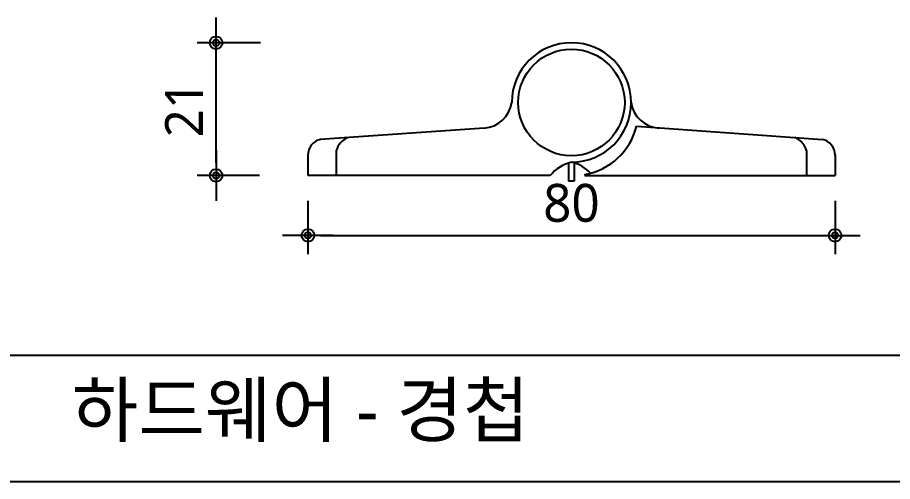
# Model space of a CAD drawing. Extents: x -255 to 8105, y -176 to 5714.
# Drawn here: x 5890 to 6583, y 4535 to 4902 of the extents above; entities that cross this region are included whole.
import ezdxf
from ezdxf.enums import TextEntityAlignment as Align

# ---------------------------------------------------------------- set-up
doc = ezdxf.new("R2010")
doc.units = 0
doc.header["$LTSCALE"] = 30
doc.layers.get('0').update_dxf_attribs({"linetype": 'CONTINUOUS'})
for name, color, linetype in [('DIM', 7, 'CONTINUOUS'), ('TIT', 3, 'CONTINUOUS'), ('부자재', 4, 'CONTINUOUS')]:
    doc.layers.add(name, color=color, linetype=linetype)
doc.styles.add('돋움', font='malgun.ttf')

# ---------------------------------------------------------------- blocks, each defined once
blk = doc.blocks.new('DIMDOT')
at = {"linetype": 'Continuous'}
blk.add_line((-2, 0), (2, 0), dxfattribs=at)
for radius in [0.5, 0.25]:
    blk.add_circle((0, 0), radius, dxfattribs=at)
blk = doc.blocks.new('UNI-01', base_point=(7634, 7239))
at = {"color": 8}
for p, q in [((13467.12, 11873.54), (14852.36, 11873.54)), ((13467.12, 11773.54), (14852.36, 11773.54))]:
    blk.add_line(p, q, dxfattribs=at)
at = {"layer": 'DIM', "ltscale": 10}
for p, q in [((13716.49, 12120.69), (13666.44, 12120.69)), ((13681.44, 12025.69), (13681.44, 12110.69)), ((13715.77, 12015.69), (13666.44, 12015.69)), ((13754.06, 11995.69), (13754.06, 11953.3)), ((14171.14, 11995.69), (14171.14, 11953.3)), ((13764.06, 11968.3), (14161.14, 11968.3))]:
    blk.add_line(p, q, dxfattribs=at)
at = {"layer": '부자재'}
for p, q in [((13893.46, 12053.25), (13763.82, 12044.17)), ((14014.18, 12054.69), (14161.12, 12044.22)), ((13776.56, 12035.32), (13776.56, 12015.69)), ((14148.64, 12035.32), (14148.64, 12015.69)), ((13754.06, 12032.26), (13754.06, 12015.69)), ((13960.35, 12025.6), (13960.35, 12011.19)), ((13964.85, 12025.6), (13964.85, 12011.19)), ((14171.14, 12032.26), (14171.14, 12015.69)), ((13945.82, 12015.69), (13754.06, 12015.69)), ((13973.25, 12016.48), (13973.25, 12015.69)), ((13973.25, 12015.69), (14171.14, 12015.69)), ((13964.85, 12011.19), (13960.35, 12011.19))]:
    blk.add_line(p, q, dxfattribs=at)
blk.add_circle((13962.6, 12073.44), 42.15, dxfattribs=at)
for centre, radius, start, end in [((13962.6, 12073.44), 47.25, 270, 180), ((13892.28, 12076.49), 23.27, 272.92313, 352.47243), ((14032.92, 12076.49), 23.27, 187.52757, 267.07687), ((13964.24, 12067.16), 51.47, 280.08401, 345.97919), ((13766.65, 12031.89), 12.59, 101.7765, 181.67124), ((13791.91, 12031.08), 15.92, 113.40773, 164.5497), ((14133.29, 12031.08), 15.92, 15.4503, 67.30044), ((14158.55, 12031.89), 12.59, 358.32876, 78.2235), ((13969.03, 11997.26), 29.63, 102.52675, 141.54753), ((13956.17, 11997.26), 29.63, 43.10029, 77.47325)]:
    blk.add_arc(centre, radius, start, end, dxfattribs=at)
at = {"layer": 'DIM', "xscale": 10, "yscale": 10, "zscale": 10}
for p, rotation in [((13681.44, 12120.69), 90), ((13681.44, 12015.69), 270), ((13754.06, 11968.3), 180)]:
    blk.add_blockref('DIMDOT', p, dxfattribs=dict(at, rotation=rotation))
blk.add_blockref('DIMDOT', (14171.14, 11968.3), dxfattribs=at)
at = {"layer": 'DIM', "color": 3, "insert": (13656.11, 12068.19), "char_height": 30, "attachment_point": 5, "rotation": 90, "style": '돋움'}
blk.add_mtext('21', dxfattribs=at)
at = {"layer": 'DIM', "color": 3, "insert": (13962.6, 11993.8), "char_height": 30, "attachment_point": 5, "style": '돋움'}
blk.add_mtext('80', dxfattribs=at)
at = {"layer": 'TIT', "style": '돋움'}
blk.add_text('하드웨어 - 경첩', height=42, dxfattribs=at).set_placement((13929.54, 11809.21), align=Align.RIGHT)

msp = doc.modelspace()

# ---------------------------------------------------------------- block references
msp.add_blockref('UNI-01', (0, 0))

doc.saveas('drawing.dxf')
